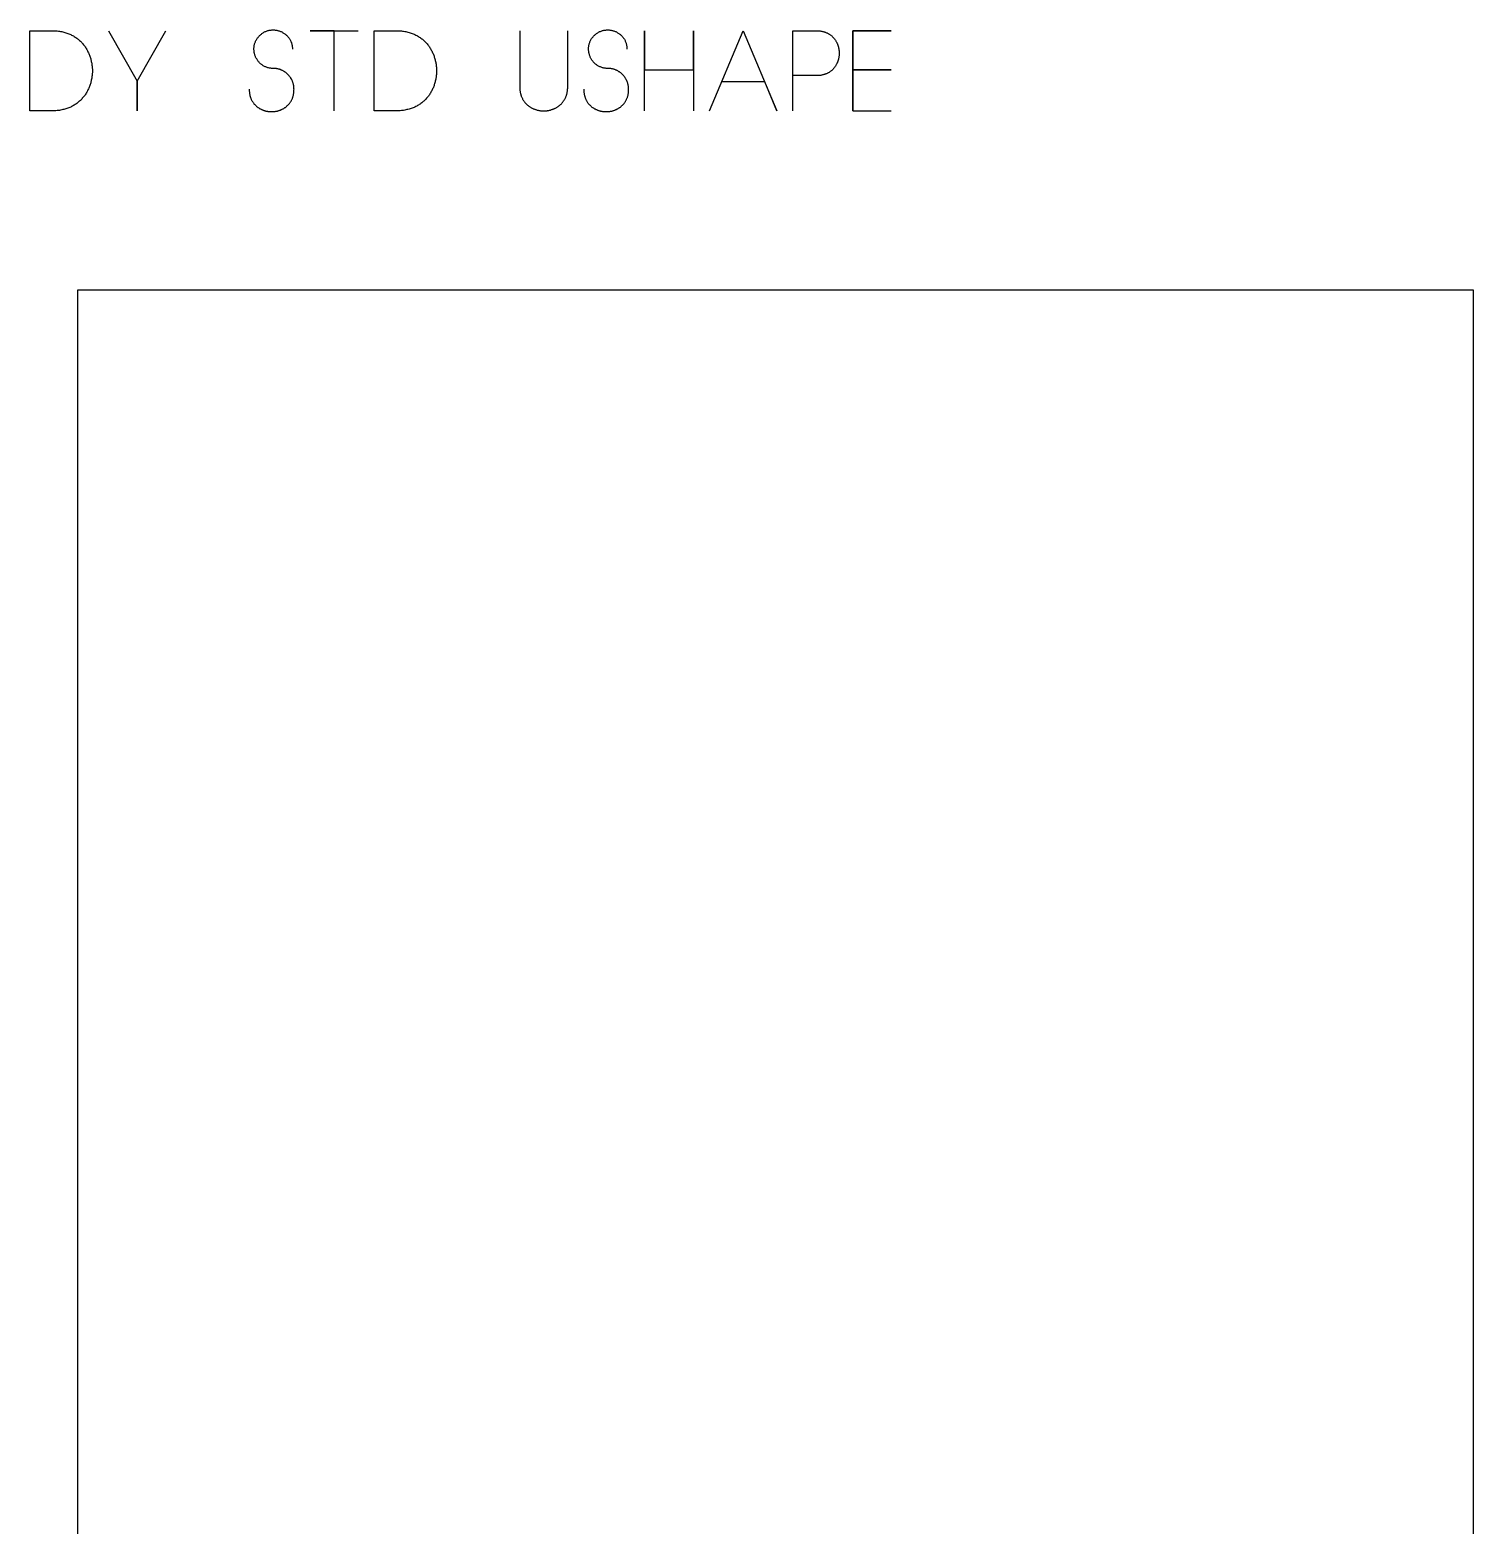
# Model space of a CAD drawing. Extents: x -767 to 3737, y -438 to 2808.
# Drawn here: x 2475 to 3737, y 1360 to 2667 of the extents above; entities that cross this region are included whole.
import ezdxf

# ---------------------------------------------------------------- set-up
doc = ezdxf.new("R2010")
doc.units = 0
doc.layers.add('T5_LOGOLAYER_2', color=18, linetype='CONTINUOUS')
doc.layers.add('T5_LOGOLAYER_20', color=18, linetype='CONTINUOUS')

msp = doc.modelspace()

# ---------------------------------------------------------------- linework, layer by layer
at = {"layer": 'T5_LOGOLAYER_2'}
for points in [[(2667, 2615.3), (2667, 2614.7), (2667, 2614.1), (2667, 2613.5), (2667.1, 2612.9), (2667.1, 2612.3), (2667.2, 2611.8), (2667.3, 2611.2), (2667.4, 2610.7), (2667.5, 2610.1), (2667.6, 2609.6), (2667.8, 2609.1), (2667.9, 2608.6), (2668.1, 2608.1), (2668.3, 2607.6), (2668.4, 2607.2), (2668.6, 2606.7), (2668.8, 2606.2), (2669.1, 2605.8), (2669.3, 2605.4), (2669.5, 2604.9), (2669.8, 2604.5), (2670, 2604.1), (2670.3, 2603.7), (2670.6, 2603.3), (2670.9, 2602.9), (2671.1, 2602.6), (2671.4, 2602.2), (2671.8, 2601.9), (2672.1, 2601.5), (2672.4, 2601.2), (2672.7, 2600.9), (2673.1, 2600.6), (2673.4, 2600.3), (2673.8, 2600), (2674.1, 2599.7), (2674.5, 2599.4), (2674.9, 2599.2), (2675.3, 2598.9), (2675.7, 2598.7), (2676, 2598.4), (2676.4, 2598.2), (2676.8, 2598), (2677.3, 2597.8), (2677.7, 2597.6), (2678.1, 2597.4), (2678.5, 2597.2), (2678.9, 2597), (2679.4, 2596.9), (2679.8, 2596.7), (2680.2, 2596.6), (2680.7, 2596.5), (2681.1, 2596.4), (2681.5, 2596.2), (2682, 2596.1), (2682.4, 2596.1), (2682.9, 2596), (2683.3, 2595.9), (2683.8, 2595.8), (2684.3, 2595.8), (2684.7, 2595.7), (2685.2, 2595.7), (2685.6, 2595.7), (2686.1, 2595.7), (2686.6, 2595.7), (2687, 2595.7), (2687.5, 2595.7), (2687.9, 2595.7), (2688.4, 2595.7), (2688.8, 2595.8), (2689.3, 2595.8), (2689.8, 2595.9), (2690.2, 2596), (2690.7, 2596.1), (2691.1, 2596.1), (2691.6, 2596.2), (2692, 2596.4), (2692.4, 2596.5), (2692.9, 2596.6), (2693.3, 2596.7), (2693.7, 2596.9), (2694.2, 2597), (2694.6, 2597.2), (2695, 2597.4), (2695.4, 2597.6), (2695.9, 2597.8), (2696.3, 2598), (2696.7, 2598.2), (2697.1, 2598.4), (2697.5, 2598.7), (2697.8, 2598.9), (2698.2, 2599.2), (2698.6, 2599.4), (2699, 2599.7), (2699.3, 2600), (2699.7, 2600.3), (2700, 2600.6), (2700.4, 2600.9), (2700.7, 2601.2), (2701, 2601.5), (2701.3, 2601.9), (2701.7, 2602.2), (2702, 2602.6), (2702.2, 2602.9), (2702.5, 2603.3), (2702.8, 2603.7), (2703.1, 2604.1), (2703.3, 2604.5), (2703.6, 2604.9), (2703.8, 2605.4), (2704, 2605.8), (2704.3, 2606.2), (2704.5, 2606.7), (2704.7, 2607.2), (2704.8, 2607.6), (2705, 2608.1), (2705.2, 2608.6), (2705.3, 2609.1), (2705.5, 2609.6), (2705.6, 2610.1), (2705.7, 2610.7), (2705.8, 2611.2), (2705.9, 2611.8), (2706, 2612.3), (2706, 2612.9), (2706.1, 2613.5), (2706.1, 2614.1), (2706.1, 2614.7), (2706.2, 2615.3), (2706.1, 2615.7), (2706.1, 2616.2), (2706.1, 2616.7), (2706.1, 2617.1), (2706, 2617.6), (2705.9, 2618), (2705.9, 2618.5), (2705.8, 2618.9), (2705.7, 2619.4), (2705.6, 2619.8), (2705.5, 2620.3), (2705.3, 2620.7), (2705.2, 2621.1), (2705.1, 2621.5), (2704.9, 2621.9), (2704.7, 2622.4), (2704.6, 2622.8), (2704.4, 2623.2), (2704.2, 2623.6), (2704, 2623.9), (2703.8, 2624.3), (2703.5, 2624.7), (2703.3, 2625.1), (2703.1, 2625.4), (2702.8, 2625.8), (2702.5, 2626.2), (2702.3, 2626.5), (2702, 2626.9), (2701.7, 2627.2), (2701.4, 2627.5), (2701.1, 2627.8), (2700.8, 2628.1), (2700.5, 2628.5), (2700.2, 2628.7), (2699.9, 2629), (2699.5, 2629.3), (2699.2, 2629.6), (2698.9, 2629.9), (2698.5, 2630.1), (2698.1, 2630.4), (2697.8, 2630.6), (2697.4, 2630.8), (2697, 2631.1), (2696.6, 2631.3), (2696.2, 2631.5), (2695.8, 2631.7), (2695.4, 2631.9), (2695, 2632), (2694.6, 2632.2), (2694.2, 2632.4), (2693.8, 2632.5), (2693.4, 2632.7), (2692.9, 2632.8), (2692.5, 2632.9), (2692.1, 2633), (2691.6, 2633.1), (2691.2, 2633.2), (2690.7, 2633.3), (2690.3, 2633.3), (2689.8, 2633.4), (2689.4, 2633.4), (2688.9, 2633.4), (2688.4, 2633.5), (2688, 2633.5), (2687.3, 2633.5), (2686.6, 2633.5), (2685.9, 2633.6), (2685.2, 2633.7), (2684.6, 2633.8), (2683.9, 2633.9), (2683.3, 2634.1), (2682.7, 2634.3), (2682.1, 2634.5), (2681.5, 2634.7), (2680.9, 2634.9), (2680.4, 2635.2), (2679.8, 2635.5), (2679.3, 2635.8), (2678.8, 2636.1), (2678.3, 2636.5), (2677.8, 2636.8), (2677.3, 2637.2), (2676.9, 2637.6), (2676.4, 2638), (2676, 2638.4), (2675.6, 2638.8), (2675.2, 2639.3), (2674.8, 2639.7), (2674.4, 2640.2), (2674.1, 2640.7), (2673.8, 2641.2), (2673.5, 2641.7), (2673.2, 2642.2), (2672.9, 2642.8), (2672.6, 2643.3), (2672.4, 2643.8), (2672.2, 2644.4), (2672, 2644.9), (2671.8, 2645.5), (2671.7, 2646.1), (2671.5, 2646.7), (2671.4, 2647.2), (2671.3, 2647.8), (2671.2, 2648.4), (2671.2, 2649), (2671.1, 2649.6), (2671.1, 2650.2), (2671.1, 2650.8), (2671.1, 2651.4), (2671.2, 2652), (2671.2, 2652.6), (2671.3, 2653.2), (2671.4, 2653.8), (2671.6, 2654.4), (2671.7, 2655), (2671.9, 2655.6), (2672.1, 2656.2), (2672.4, 2656.7), (2672.6, 2657.3), (2672.9, 2657.9), (2673.2, 2658.5), (2673.5, 2659), (2673.9, 2659.6), (2674.3, 2660.1), (2674.7, 2660.6), (2675.1, 2661.2), (2675.6, 2661.7), (2676.1, 2662.2), (2676.6, 2662.6), (2677.1, 2663.1), (2677.6, 2663.5), (2678.1, 2663.9), (2678.7, 2664.3), (2679.2, 2664.7), (2679.8, 2665), (2680.3, 2665.3), (2680.9, 2665.6), (2681.5, 2665.8), (2682.1, 2666.1), (2682.6, 2666.3), (2683.2, 2666.5), (2683.8, 2666.6), (2684.4, 2666.8), (2685, 2666.9), (2685.6, 2667), (2686.2, 2667), (2686.8, 2667.1), (2687.4, 2667.1), (2688, 2667.1), (2688.6, 2667.1), (2689.2, 2667.1), (2689.8, 2667), (2690.4, 2666.9), (2691, 2666.8), (2691.6, 2666.7), (2692.1, 2666.6), (2692.7, 2666.4), (2693.3, 2666.2), (2693.8, 2666), (2694.4, 2665.8), (2694.9, 2665.6), (2695.5, 2665.3), (2696, 2665), (2696.5, 2664.7), (2697, 2664.4), (2697.5, 2664.1), (2698, 2663.8), (2698.5, 2663.4), (2698.9, 2663), (2699.4, 2662.6), (2699.8, 2662.2), (2700.2, 2661.8), (2700.6, 2661.4), (2701, 2660.9), (2701.4, 2660.4), (2701.8, 2659.9), (2702.1, 2659.4), (2702.4, 2658.9), (2702.7, 2658.4), (2703, 2657.8), (2703.3, 2657.3), (2703.5, 2656.7), (2703.8, 2656.1), (2704, 2655.5), (2704.1, 2654.9), (2704.3, 2654.3), (2704.4, 2653.6), (2704.5, 2653), (2704.6, 2652.3), (2704.7, 2651.6), (2704.7, 2651), (2704.8, 2650.3)], [(2959.5, 2615.3), (2959.5, 2614.7), (2959.5, 2614.1), (2959.6, 2613.5), (2959.6, 2612.9), (2959.7, 2612.3), (2959.8, 2611.8), (2959.8, 2611.2), (2959.9, 2610.7), (2960.1, 2610.1), (2960.2, 2609.6), (2960.3, 2609.1), (2960.5, 2608.6), (2960.6, 2608.1), (2960.8, 2607.6), (2961, 2607.2), (2961.2, 2606.7), (2961.4, 2606.2), (2961.6, 2605.8), (2961.8, 2605.4), (2962.1, 2604.9), (2962.3, 2604.5), (2962.6, 2604.1), (2962.8, 2603.7), (2963.1, 2603.3), (2963.4, 2602.9), (2963.7, 2602.6), (2964, 2602.2), (2964.3, 2601.9), (2964.6, 2601.5), (2965, 2601.2), (2965.3, 2600.9), (2965.6, 2600.6), (2966, 2600.3), (2966.3, 2600), (2966.7, 2599.7), (2967.1, 2599.4), (2967.4, 2599.2), (2967.8, 2598.9), (2968.2, 2598.7), (2968.6, 2598.4), (2969, 2598.2), (2969.4, 2598), (2969.8, 2597.8), (2970.2, 2597.6), (2970.6, 2597.4), (2971.1, 2597.2), (2971.5, 2597), (2971.9, 2596.9), (2972.3, 2596.7), (2972.8, 2596.6), (2973.2, 2596.5), (2973.7, 2596.4), (2974.1, 2596.2), (2974.5, 2596.1), (2975, 2596.1), (2975.4, 2596), (2975.9, 2595.9), (2976.4, 2595.8), (2976.8, 2595.8), (2977.3, 2595.7), (2977.7, 2595.7), (2978.2, 2595.7), (2978.6, 2595.7), (2979.1, 2595.7), (2979.6, 2595.7), (2980, 2595.7), (2980.5, 2595.7), (2980.9, 2595.7), (2981.4, 2595.8), (2981.9, 2595.8), (2982.3, 2595.9), (2982.8, 2596), (2983.2, 2596.1), (2983.7, 2596.1), (2984.1, 2596.2), (2984.6, 2596.4), (2985, 2596.5), (2985.4, 2596.6), (2985.9, 2596.7), (2986.3, 2596.9), (2986.7, 2597), (2987.2, 2597.2), (2987.6, 2597.4), (2988, 2597.6), (2988.4, 2597.8), (2988.8, 2598), (2989.2, 2598.2), (2989.6, 2598.4), (2990, 2598.7), (2990.4, 2598.9), (2990.8, 2599.2), (2991.1, 2599.4), (2991.5, 2599.7), (2991.9, 2600), (2992.2, 2600.3), (2992.6, 2600.6), (2992.9, 2600.9), (2993.3, 2601.2), (2993.6, 2601.5), (2993.9, 2601.9), (2994.2, 2602.2), (2994.5, 2602.6), (2994.8, 2602.9), (2995.1, 2603.3), (2995.4, 2603.7), (2995.6, 2604.1), (2995.9, 2604.5), (2996.1, 2604.9), (2996.4, 2605.4), (2996.6, 2605.8), (2996.8, 2606.2), (2997, 2606.7), (2997.2, 2607.2), (2997.4, 2607.6), (2997.6, 2608.1), (2997.7, 2608.6), (2997.9, 2609.1), (2998, 2609.6), (2998.2, 2610.1), (2998.3, 2610.7), (2998.4, 2611.2), (2998.5, 2611.8), (2998.5, 2612.3), (2998.6, 2612.9), (2998.6, 2613.5), (2998.7, 2614.1), (2998.7, 2614.7), (2998.7, 2615.3), (2998.7, 2615.7), (2998.7, 2616.2), (2998.7, 2616.7), (2998.6, 2617.1), (2998.6, 2617.6), (2998.5, 2618), (2998.4, 2618.5), (2998.3, 2618.9), (2998.2, 2619.4), (2998.1, 2619.8), (2998, 2620.3), (2997.9, 2620.7), (2997.8, 2621.1), (2997.6, 2621.5), (2997.5, 2621.9), (2997.3, 2622.4), (2997.1, 2622.8), (2996.9, 2623.2), (2996.7, 2623.6), (2996.5, 2623.9), (2996.3, 2624.3), (2996.1, 2624.7), (2995.8, 2625.1), (2995.6, 2625.4), (2995.4, 2625.8), (2995.1, 2626.2), (2994.8, 2626.5), (2994.6, 2626.9), (2994.3, 2627.2), (2994, 2627.5), (2993.7, 2627.8), (2993.4, 2628.1), (2993.1, 2628.5), (2992.8, 2628.7), (2992.4, 2629), (2992.1, 2629.3), (2991.8, 2629.6), (2991.4, 2629.9), (2991, 2630.1), (2990.7, 2630.4), (2990.3, 2630.6), (2990, 2630.8), (2989.6, 2631.1), (2989.2, 2631.3), (2988.8, 2631.5), (2988.4, 2631.7), (2988, 2631.9), (2987.6, 2632), (2987.2, 2632.2), (2986.8, 2632.4), (2986.3, 2632.5), (2985.9, 2632.7), (2985.5, 2632.8), (2985.1, 2632.9), (2984.6, 2633), (2984.2, 2633.1), (2983.7, 2633.2), (2983.3, 2633.3), (2982.8, 2633.3), (2982.4, 2633.4), (2981.9, 2633.4), (2981.4, 2633.4), (2981, 2633.5), (2980.5, 2633.5), (2979.8, 2633.5), (2979.1, 2633.5), (2978.4, 2633.6), (2977.8, 2633.7), (2977.1, 2633.8), (2976.5, 2633.9), (2975.9, 2634.1), (2975.3, 2634.3), (2974.7, 2634.5), (2974.1, 2634.7), (2973.5, 2634.9), (2972.9, 2635.2), (2972.4, 2635.5), (2971.9, 2635.8), (2971.3, 2636.1), (2970.8, 2636.5), (2970.3, 2636.8), (2969.9, 2637.2), (2969.4, 2637.6), (2969, 2638), (2968.5, 2638.4), (2968.1, 2638.8), (2967.7, 2639.3), (2967.4, 2639.7), (2967, 2640.2), (2966.7, 2640.7), (2966.3, 2641.2), (2966, 2641.7), (2965.7, 2642.2), (2965.5, 2642.8), (2965.2, 2643.3), (2965, 2643.8), (2964.7, 2644.4), (2964.5, 2644.9), (2964.4, 2645.5), (2964.2, 2646.1), (2964.1, 2646.7), (2963.9, 2647.2), (2963.8, 2647.8), (2963.8, 2648.4), (2963.7, 2649), (2963.7, 2649.6), (2963.6, 2650.2), (2963.7, 2650.8), (2963.7, 2651.4), (2963.7, 2652), (2963.8, 2652.6), (2963.9, 2653.2), (2964, 2653.8), (2964.1, 2654.4), (2964.3, 2655), (2964.5, 2655.6), (2964.7, 2656.2), (2964.9, 2656.7), (2965.2, 2657.3), (2965.5, 2657.9), (2965.8, 2658.5), (2966.1, 2659), (2966.4, 2659.6), (2966.8, 2660.1), (2967.2, 2660.6), (2967.7, 2661.2), (2968.1, 2661.7), (2968.6, 2662.2), (2969.1, 2662.6), (2969.6, 2663.1), (2970.1, 2663.5), (2970.7, 2663.9), (2971.2, 2664.3), (2971.8, 2664.7), (2972.3, 2665), (2972.9, 2665.3), (2973.4, 2665.6), (2974, 2665.8), (2974.6, 2666.1), (2975.2, 2666.3), (2975.8, 2666.5), (2976.4, 2666.6), (2977, 2666.8), (2977.6, 2666.9), (2978.2, 2667), (2978.8, 2667), (2979.4, 2667.1), (2980, 2667.1), (2980.6, 2667.1), (2981.2, 2667.1), (2981.8, 2667.1), (2982.3, 2667), (2982.9, 2666.9), (2983.5, 2666.8), (2984.1, 2666.7), (2984.7, 2666.6), (2985.3, 2666.4), (2985.8, 2666.2), (2986.4, 2666), (2986.9, 2665.8), (2987.5, 2665.6), (2988, 2665.3), (2988.5, 2665), (2989.1, 2664.7), (2989.6, 2664.4), (2990.1, 2664.1), (2990.5, 2663.8), (2991, 2663.4), (2991.5, 2663), (2991.9, 2662.6), (2992.4, 2662.2), (2992.8, 2661.8), (2993.2, 2661.4), (2993.6, 2660.9), (2994, 2660.4), (2994.3, 2659.9), (2994.7, 2659.4), (2995, 2658.9), (2995.3, 2658.4), (2995.6, 2657.8), (2995.8, 2657.3), (2996.1, 2656.7), (2996.3, 2656.1), (2996.5, 2655.5), (2996.7, 2654.9), (2996.9, 2654.3), (2997, 2653.6), (2997.1, 2653), (2997.2, 2652.3), (2997.3, 2651.6), (2997.3, 2651), (2997.3, 2650.3)], [(2543.8, 2666.4), (2569, 2622.3), (2569, 2596.4), (2569, 2622.3), (2594.2, 2666.4)], [(2741.2, 2596.4), (2741.2, 2666.4), (2720.2, 2666.4), (2762.2, 2666.4)], [(2903.5, 2666.4), (2903.5, 2617.4), (2903.5, 2616.7), (2903.5, 2616.1), (2903.6, 2615.4), (2903.6, 2614.8), (2903.7, 2614.2), (2903.8, 2613.6), (2903.9, 2613), (2904, 2612.4), (2904.1, 2611.9), (2904.2, 2611.3), (2904.4, 2610.8), (2904.5, 2610.2), (2904.7, 2609.7), (2904.9, 2609.2), (2905.1, 2608.7), (2905.3, 2608.2), (2905.5, 2607.7), (2905.8, 2607.2), (2906, 2606.7), (2906.3, 2606.3), (2906.5, 2605.8), (2906.8, 2605.4), (2907.1, 2605), (2907.4, 2604.6), (2907.7, 2604.2), (2908, 2603.8), (2908.3, 2603.4), (2908.7, 2603), (2909, 2602.6), (2909.3, 2602.3), (2909.7, 2601.9), (2910.1, 2601.6), (2910.4, 2601.3), (2910.8, 2601), (2911.2, 2600.7), (2911.6, 2600.4), (2912, 2600.1), (2912.4, 2599.8), (2912.8, 2599.6), (2913.2, 2599.3), (2913.7, 2599.1), (2914.1, 2598.8), (2914.5, 2598.6), (2915, 2598.4), (2915.4, 2598.2), (2915.9, 2598), (2916.3, 2597.8), (2916.8, 2597.7), (2917.3, 2597.5), (2917.7, 2597.4), (2918.2, 2597.2), (2918.7, 2597.1), (2919.1, 2597), (2919.6, 2596.9), (2920.1, 2596.8), (2920.6, 2596.7), (2921.1, 2596.6), (2921.6, 2596.5), (2922, 2596.5), (2922.5, 2596.4), (2923, 2596.4), (2923.5, 2596.4), (2924, 2596.4), (2924.5, 2596.4), (2925, 2596.4), (2925.5, 2596.4), (2926, 2596.4), (2926.5, 2596.4), (2927, 2596.5), (2927.4, 2596.5), (2927.9, 2596.6), (2928.4, 2596.7), (2928.9, 2596.8), (2929.4, 2596.9), (2929.9, 2597), (2930.3, 2597.1), (2930.8, 2597.2), (2931.3, 2597.4), (2931.8, 2597.5), (2932.2, 2597.7), (2932.7, 2597.8), (2933.1, 2598), (2933.6, 2598.2), (2934, 2598.4), (2934.5, 2598.6), (2934.9, 2598.8), (2935.3, 2599.1), (2935.8, 2599.3), (2936.2, 2599.6), (2936.6, 2599.8), (2937, 2600.1), (2937.4, 2600.4), (2937.8, 2600.7), (2938.2, 2601), (2938.6, 2601.3), (2938.9, 2601.6), (2939.3, 2601.9), (2939.7, 2602.3), (2940, 2602.6), (2940.4, 2603), (2940.7, 2603.4), (2941, 2603.8), (2941.3, 2604.2), (2941.6, 2604.6), (2941.9, 2605), (2942.2, 2605.4), (2942.5, 2605.8), (2942.7, 2606.3), (2943, 2606.7), (2943.2, 2607.2), (2943.5, 2607.7), (2943.7, 2608.2), (2943.9, 2608.7), (2944.1, 2609.2), (2944.3, 2609.7), (2944.5, 2610.2), (2944.6, 2610.8), (2944.8, 2611.3), (2944.9, 2611.9), (2945, 2612.4), (2945.1, 2613), (2945.2, 2613.6), (2945.3, 2614.2), (2945.4, 2614.8), (2945.4, 2615.4), (2945.5, 2616.1), (2945.5, 2616.7), (2945.5, 2617.4), (2945.5, 2666.4)], [(3012.7, 2596.4), (3012.7, 2666.4), (3012.7, 2632.1), (3055.4, 2632.1), (3055.4, 2666.4), (3055.4, 2596.4)], [(3069.4, 2596.4), (3098.8, 2666.4), (3128.2, 2596.4), (3117.7, 2621.6), (3080.6, 2621.6)], [(3142.2, 2596.4), (3142.2, 2666.4), (3163.2, 2666.4), (3163.8, 2666.4), (3164.4, 2666.3), (3165, 2666.3), (3165.6, 2666.3), (3166.1, 2666.2), (3166.7, 2666.1), (3167.3, 2666), (3167.8, 2665.9), (3168.3, 2665.8), (3168.9, 2665.7), (3169.4, 2665.5), (3169.9, 2665.4), (3170.4, 2665.2), (3170.8, 2665.1), (3171.3, 2664.9), (3171.8, 2664.7), (3172.2, 2664.5), (3172.7, 2664.3), (3173.1, 2664), (3173.5, 2663.8), (3174, 2663.5), (3174.4, 2663.3), (3174.8, 2663), (3175.1, 2662.7), (3175.5, 2662.5), (3175.9, 2662.2), (3176.3, 2661.9), (3176.6, 2661.6), (3176.9, 2661.2), (3177.3, 2660.9), (3177.6, 2660.6), (3177.9, 2660.2), (3178.2, 2659.9), (3178.5, 2659.5), (3178.8, 2659.2), (3179.1, 2658.8), (3179.3, 2658.4), (3179.6, 2658.1), (3179.8, 2657.7), (3180, 2657.3), (3180.3, 2656.9), (3180.5, 2656.5), (3180.7, 2656.1), (3180.9, 2655.7), (3181.1, 2655.2), (3181.3, 2654.8), (3181.4, 2654.4), (3181.6, 2654), (3181.7, 2653.5), (3181.9, 2653.1), (3182, 2652.7), (3182.1, 2652.2), (3182.2, 2651.8), (3182.3, 2651.3), (3182.4, 2650.9), (3182.5, 2650.4), (3182.6, 2650), (3182.6, 2649.5), (3182.7, 2649.1), (3182.7, 2648.6), (3182.8, 2648.1), (3182.8, 2647.7), (3182.8, 2647.2), (3182.8, 2646.8), (3182.8, 2646.3), (3182.8, 2645.8), (3182.8, 2645.4), (3182.7, 2644.9), (3182.7, 2644.5), (3182.6, 2644), (3182.6, 2643.6), (3182.5, 2643.1), (3182.4, 2642.7), (3182.3, 2642.2), (3182.2, 2641.8), (3182.1, 2641.3), (3182, 2640.9), (3181.9, 2640.4), (3181.7, 2640), (3181.6, 2639.6), (3181.4, 2639.1), (3181.3, 2638.7), (3181.1, 2638.3), (3180.9, 2637.9), (3180.7, 2637.5), (3180.5, 2637.1), (3180.3, 2636.7), (3180, 2636.3), (3179.8, 2635.9), (3179.6, 2635.5), (3179.3, 2635.1), (3179.1, 2634.7), (3178.8, 2634.4), (3178.5, 2634), (3178.2, 2633.6), (3177.9, 2633.3), (3177.6, 2632.9), (3177.3, 2632.6), (3176.9, 2632.3), (3176.6, 2632), (3176.3, 2631.7), (3175.9, 2631.4), (3175.5, 2631.1), (3175.1, 2630.8), (3174.8, 2630.5), (3174.4, 2630.2), (3174, 2630), (3173.5, 2629.7), (3173.1, 2629.5), (3172.7, 2629.3), (3172.2, 2629.1), (3171.8, 2628.8), (3171.3, 2628.7), (3170.8, 2628.5), (3170.4, 2628.3), (3169.9, 2628.1), (3169.4, 2628), (3168.9, 2627.8), (3168.3, 2627.7), (3167.8, 2627.6), (3167.3, 2627.5), (3166.7, 2627.4), (3166.1, 2627.3), (3165.6, 2627.3), (3165, 2627.2), (3164.4, 2627.2), (3163.8, 2627.2), (3163.2, 2627.2), (3142.2, 2627.2)], [(3194.7, 2596.4), (3194.7, 2666.4), (3228.3, 2666.4), (3194.7, 2666.4), (3194.7, 2632.1), (3228.3, 2632.1), (3194.7, 2632.1), (3194.7, 2596.4), (3228.3, 2596.4)]]:
    msp.add_lwpolyline(points, dxfattribs=at)
for points in [[(2475.2, 2596.4), (2475.2, 2666.4), (2494.8, 2666.4), (2495.9, 2666.4), (2497, 2666.3), (2498, 2666.3), (2499, 2666.2), (2500.1, 2666.1), (2501.1, 2665.9), (2502, 2665.8), (2503, 2665.6), (2503.9, 2665.4), (2504.9, 2665.2), (2505.8, 2664.9), (2506.7, 2664.6), (2507.6, 2664.3), (2508.4, 2664), (2509.3, 2663.7), (2510.1, 2663.4), (2510.9, 2663), (2511.7, 2662.6), (2512.5, 2662.2), (2513.3, 2661.8), (2514, 2661.3), (2514.7, 2660.9), (2515.4, 2660.4), (2516.1, 2659.9), (2516.8, 2659.4), (2517.5, 2658.9), (2518.1, 2658.3), (2518.7, 2657.8), (2519.3, 2657.2), (2519.9, 2656.6), (2520.5, 2656), (2521, 2655.4), (2521.6, 2654.8), (2522.1, 2654.2), (2522.6, 2653.5), (2523.1, 2652.9), (2523.6, 2652.2), (2524, 2651.5), (2524.5, 2650.8), (2524.9, 2650.1), (2525.3, 2649.4), (2525.7, 2648.7), (2526, 2648), (2526.4, 2647.2), (2526.7, 2646.5), (2527, 2645.7), (2527.3, 2645), (2527.6, 2644.2), (2527.9, 2643.4), (2528.1, 2642.7), (2528.4, 2641.9), (2528.6, 2641.1), (2528.8, 2640.3), (2528.9, 2639.5), (2529.1, 2638.7), (2529.3, 2637.9), (2529.4, 2637.1), (2529.5, 2636.3), (2529.6, 2635.5), (2529.7, 2634.6), (2529.7, 2633.8), (2529.8, 2633), (2529.8, 2632.2), (2529.8, 2631.4), (2529.8, 2630.5), (2529.8, 2629.7), (2529.7, 2628.9), (2529.7, 2628.1), (2529.6, 2627.3), (2529.5, 2626.5), (2529.4, 2625.6), (2529.3, 2624.8), (2529.1, 2624), (2528.9, 2623.2), (2528.8, 2622.4), (2528.6, 2621.6), (2528.4, 2620.8), (2528.1, 2620.1), (2527.9, 2619.3), (2527.6, 2618.5), (2527.3, 2617.7), (2527, 2617), (2526.7, 2616.2), (2526.4, 2615.5), (2526, 2614.8), (2525.7, 2614), (2525.3, 2613.3), (2524.9, 2612.6), (2524.5, 2611.9), (2524, 2611.2), (2523.6, 2610.5), (2523.1, 2609.9), (2522.6, 2609.2), (2522.1, 2608.6), (2521.6, 2607.9), (2521, 2607.3), (2520.5, 2606.7), (2519.9, 2606.1), (2519.3, 2605.5), (2518.7, 2604.9), (2518.1, 2604.4), (2517.5, 2603.9), (2516.8, 2603.3), (2516.1, 2602.8), (2515.4, 2602.3), (2514.7, 2601.9), (2514, 2601.4), (2513.3, 2601), (2512.5, 2600.5), (2511.7, 2600.1), (2510.9, 2599.7), (2510.1, 2599.4), (2509.3, 2599), (2508.4, 2598.7), (2507.6, 2598.4), (2506.7, 2598.1), (2505.8, 2597.8), (2504.9, 2597.6), (2503.9, 2597.4), (2503, 2597.2), (2502, 2597), (2501.1, 2596.8), (2500.1, 2596.7), (2499, 2596.6), (2498, 2596.5), (2497, 2596.4), (2495.9, 2596.4), (2494.8, 2596.4)], [(2776.2, 2596.4), (2776.2, 2666.4), (2795.8, 2666.4), (2796.8, 2666.4), (2797.9, 2666.3), (2799, 2666.3), (2800, 2666.2), (2801, 2666.1), (2802, 2665.9), (2803, 2665.8), (2804, 2665.6), (2804.9, 2665.4), (2805.8, 2665.2), (2806.7, 2664.9), (2807.6, 2664.6), (2808.5, 2664.3), (2809.4, 2664), (2810.2, 2663.7), (2811.1, 2663.4), (2811.9, 2663), (2812.7, 2662.6), (2813.4, 2662.2), (2814.2, 2661.8), (2815, 2661.3), (2815.7, 2660.9), (2816.4, 2660.4), (2817.1, 2659.9), (2817.8, 2659.4), (2818.4, 2658.9), (2819.1, 2658.3), (2819.7, 2657.8), (2820.3, 2657.2), (2820.9, 2656.6), (2821.4, 2656), (2822, 2655.4), (2822.5, 2654.8), (2823.1, 2654.2), (2823.6, 2653.5), (2824.1, 2652.9), (2824.5, 2652.2), (2825, 2651.5), (2825.4, 2650.8), (2825.8, 2650.1), (2826.2, 2649.4), (2826.6, 2648.7), (2827, 2648), (2827.3, 2647.2), (2827.7, 2646.5), (2828, 2645.7), (2828.3, 2645), (2828.6, 2644.2), (2828.8, 2643.4), (2829.1, 2642.7), (2829.3, 2641.9), (2829.5, 2641.1), (2829.7, 2640.3), (2829.9, 2639.5), (2830.1, 2638.7), (2830.2, 2637.9), (2830.3, 2637.1), (2830.4, 2636.3), (2830.5, 2635.5), (2830.6, 2634.6), (2830.7, 2633.8), (2830.7, 2633), (2830.7, 2632.2), (2830.8, 2631.4), (2830.7, 2630.5), (2830.7, 2629.7), (2830.7, 2628.9), (2830.6, 2628.1), (2830.5, 2627.3), (2830.4, 2626.5), (2830.3, 2625.6), (2830.2, 2624.8), (2830.1, 2624), (2829.9, 2623.2), (2829.7, 2622.4), (2829.5, 2621.6), (2829.3, 2620.8), (2829.1, 2620.1), (2828.8, 2619.3), (2828.6, 2618.5), (2828.3, 2617.7), (2828, 2617), (2827.7, 2616.2), (2827.3, 2615.5), (2827, 2614.8), (2826.6, 2614), (2826.2, 2613.3), (2825.8, 2612.6), (2825.4, 2611.9), (2825, 2611.2), (2824.5, 2610.5), (2824.1, 2609.9), (2823.6, 2609.2), (2823.1, 2608.6), (2822.5, 2607.9), (2822, 2607.3), (2821.4, 2606.7), (2820.9, 2606.1), (2820.3, 2605.5), (2819.7, 2604.9), (2819.1, 2604.4), (2818.4, 2603.9), (2817.8, 2603.3), (2817.1, 2602.8), (2816.4, 2602.3), (2815.7, 2601.9), (2815, 2601.4), (2814.2, 2601), (2813.4, 2600.5), (2812.7, 2600.1), (2811.9, 2599.7), (2811.1, 2599.4), (2810.2, 2599), (2809.4, 2598.7), (2808.5, 2598.4), (2807.6, 2598.1), (2806.7, 2597.8), (2805.8, 2597.6), (2804.9, 2597.4), (2804, 2597.2), (2803, 2597), (2802, 2596.8), (2801, 2596.7), (2800, 2596.6), (2799, 2596.5), (2797.9, 2596.4), (2796.8, 2596.4), (2795.8, 2596.4)]]:
    msp.add_lwpolyline(points, close=True, dxfattribs=at)
at = {"layer": 'T5_LOGOLAYER_20'}
msp.add_lwpolyline([(3737.1, 0), (2517.1, 0), (2517.1, 2440), (3737.1, 2440)], close=True, dxfattribs=at)

doc.saveas('drawing.dxf')
